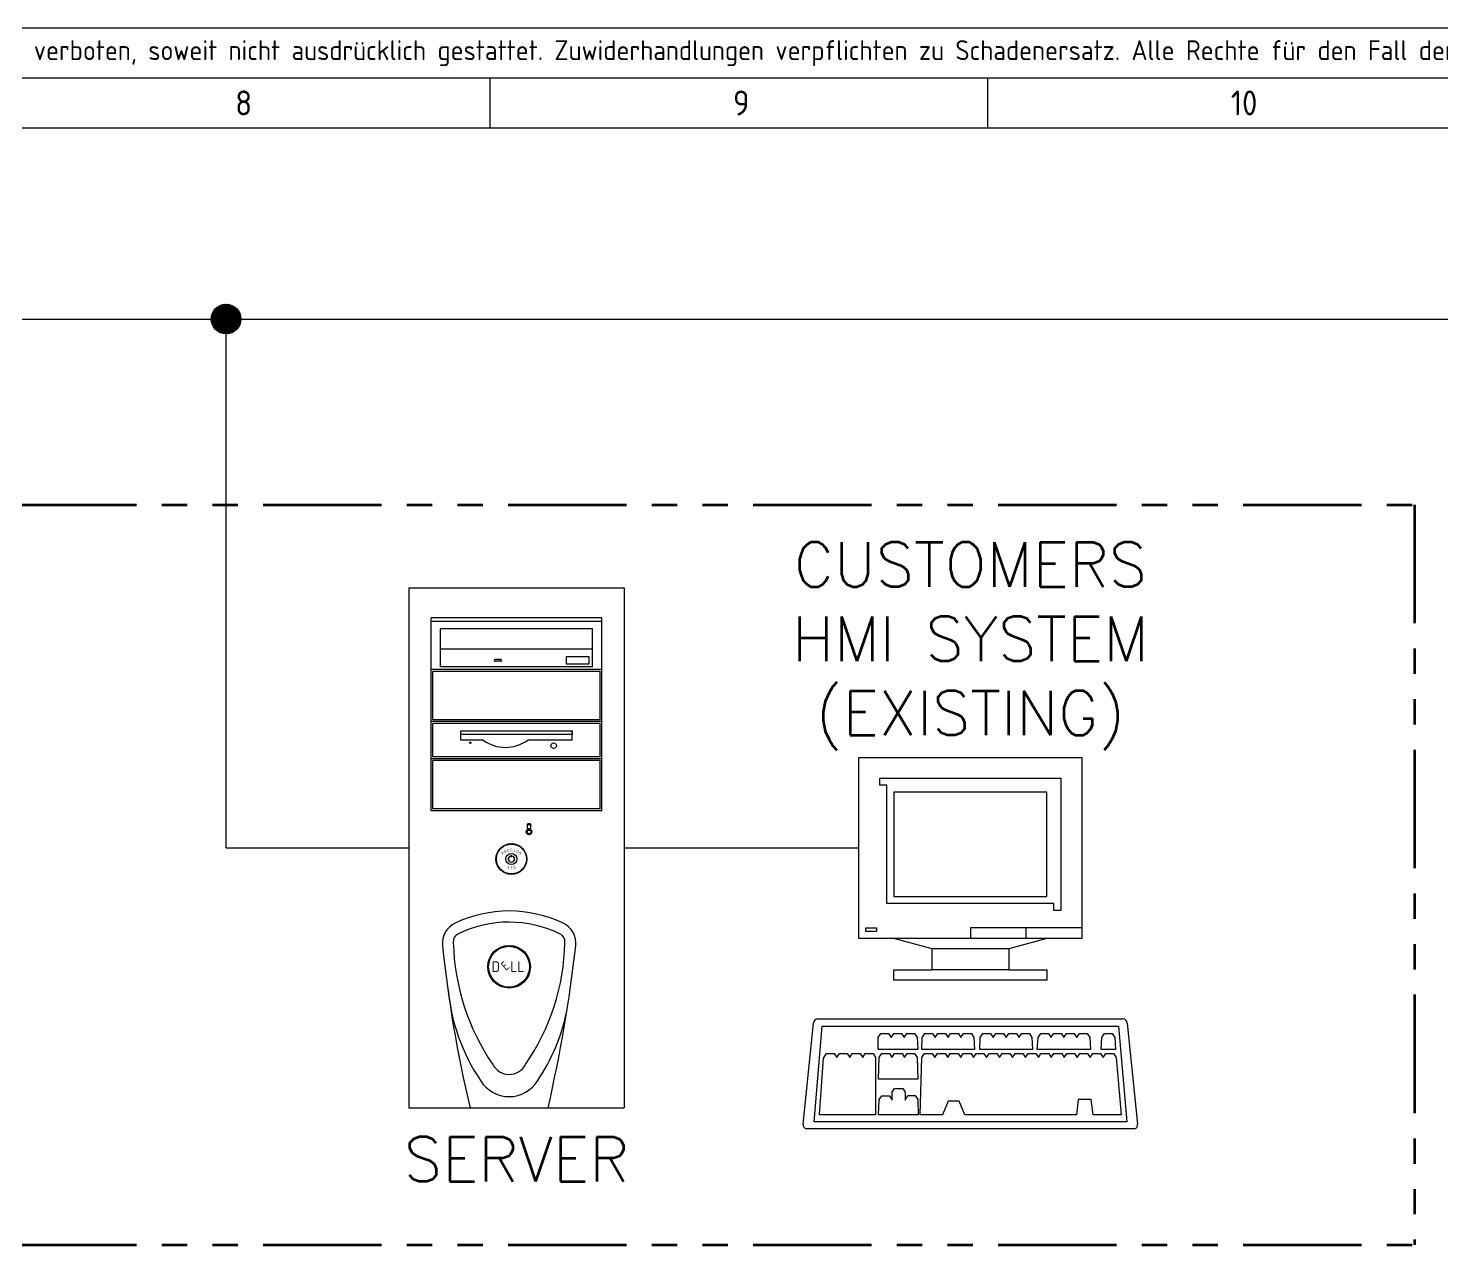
# Model space of a CAD drawing. Extents: x 0 to 34, y 0 to 22.
# Drawn here: x 14.73 to 20.32, y 17.19 to 22 of the extents above; entities that cross this region are included whole.
import ezdxf
from ezdxf.enums import TextEntityAlignment as Align

# ---------------------------------------------------------------- set-up
doc = ezdxf.new("R2010")
doc.units = 0
doc.header["$LTSCALE"] = 0.375
doc.header["$MEASUREMENT"] = 0
doc.linetypes.add('PHANTOM', pattern=[2.5, 1.25, -0.25, 0.25, -0.25, 0.25, -0.25])
doc.layers.get('0').update_dxf_attribs({"color": 4})
for name, color, linetype in [('1', 4, 'Continuous'), ('5', 7, 'Continuous'), ('6', 3, 'Continuous'), ('SMSTitle', 7, 'Continuous'), ('TEXT', 7, 'Continuous')]:
    doc.layers.add(name, color=color, linetype=linetype)
doc.styles.add('ROMANS', font='ROMANS.shx')
doc.styles.get("Standard").update_dxf_attribs({"font": 'isocp.shx'})

# ---------------------------------------------------------------- blocks, each defined once
blk = doc.blocks.new('V-4055-D')
at = {"layer": 'SMSTitle', "color": 7}
for p, q in [((34, 22), (0, 22)), ((16.5551, 21.6063), (16.5551, 21.8012)), ((18.5236, 21.6063), (18.5236, 21.8012)), ((0.3937, 21.6063), (33.6063, 21.6063))]:
    blk.add_line(p, q, dxfattribs=at)
at = {"layer": 'SMSTitle', "color": 4}
blk.add_line((33.8031, 21.8031), (0.1969, 21.8031), dxfattribs=at)
at = {"layer": 'SMSTitle', "color": 7}
blk.add_text('Weitergabe sowie Vervielfältigung dieses Dokuments, Verwertung und Mitteilung seines Inhalts sind verboten, soweit nicht ausdrücklich gestattet. Zuwiderhandlungen verpflichten zu Schadenersatz. Alle Rechte für den Fall der Patent-, Gebrauchsmuster- oder Geschmacksmustereintragung vorbehalten.', height=0.0787402, dxfattribs=at).set_placement((17, 21.9016), align=Align.MIDDLE)
for s, height, p in [('8', 0.0984, (15.5474, 21.6555)), ('9', 0.0984, (17.5159, 21.6555)), ('10', 0.09843, (19.4844, 21.6555))]:
    blk.add_text(s, height=height, dxfattribs=at).set_placement(p)
at = {"layer": 'SMSTitle', "color": 7, "linetype": 'Continuous', "flags": 2}
blk.add_attdef('SMSTITLE-INSERT', (33.6063, 0.1969), '', height=0.1378, dxfattribs=at)

msp = doc.modelspace()

# ---------------------------------------------------------------- hatches: boundary and pattern name
at = {"layer": 'TEXT'}
h = msp.add_hatch(dxfattribs=at)
h.set_pattern_fill('ANSI31', color=4, scale=0.0009398, style=0)
h.set_pattern_definition([(45, (6.406821, 2.2890617), (-0.00210991118, 0.00210991118), [])])
edge = h.paths.add_edge_path()
edge.add_arc((15.5111, 20.8501), 0.0587, 0, 360)

# ---------------------------------------------------------------- linework, layer by layer
msp.add_line((14.3495, 20.8501), (31.7423, 20.8501))
at = {"lineweight": -3}
for p, q in [((15.5111, 18.7584, -0.3749), (15.5111, 20.8501)), ((15.5111, 18.7584, -0.3283), (16.2339, 18.7584, -0.3283))]:
    msp.add_line(p, q, dxfattribs=at)
at = {"layer": '1', "color": 9, "linetype": 'Continuous', "lineweight": -3, "ltscale": 0.75}
for p, q in [((16.2339, 19.7863, -0.3283), (16.2339, 17.7305, -0.3283)), ((16.2339, 19.7863, -0.3283), (17.0856, 19.7863, -0.3283)), ((17.0856, 19.7863, -0.3283), (17.0856, 17.7305, -0.3283)), ((16.9974, 19.6688, -0.3283), (16.322, 19.6688, -0.3283)), ((16.322, 19.4633, -0.3283), (16.322, 19.6688, -0.3283)), ((16.9974, 19.6542, -0.3283), (16.322, 19.6542, -0.3283)), ((16.9607, 19.6248, -0.3283), (16.3587, 19.6248, -0.3283)), ((16.3587, 19.4743, -0.3283), (16.3587, 19.6248, -0.3283)), ((16.9607, 19.4743, -0.3283), (16.9607, 19.6248, -0.3283)), ((16.9974, 19.4633, -0.3283), (16.9974, 19.6688, -0.3283)), ((16.9607, 19.544, -0.3283), (16.3587, 19.544, -0.3283)), ((16.8579, 19.5147, -0.3283), (16.9461, 19.5147, -0.3283)), ((16.8579, 19.4853, -0.3283), (16.8579, 19.5147, -0.3283)), ((16.9461, 19.5147, -0.3283), (16.9461, 19.4853, -0.3283)), ((16.9974, 19.4633, -0.3283), (16.322, 19.4633, -0.3283)), ((16.9974, 19.4633, -0.3283), (16.322, 19.4633, -0.3283)), ((16.322, 19.2577, -0.3283), (16.322, 19.4633, -0.3283)), ((16.9901, 19.4559, -0.3283), (16.3293, 19.4559, -0.3283)), ((16.3293, 19.265, -0.3283), (16.3293, 19.4559, -0.3283)), ((16.9607, 19.4743, -0.3283), (16.3587, 19.4743, -0.3283)), ((16.5973, 19.5036, -0.3283), (16.5753, 19.5036, -0.3283)), ((16.5973, 19.4963, -0.3283), (16.5753, 19.4963, -0.3283)), ((16.9461, 19.4853, -0.3283), (16.8579, 19.4853, -0.3283)), ((16.9901, 19.265, -0.3283), (16.9901, 19.4559, -0.3283)), ((16.9974, 19.2577, -0.3283), (16.9974, 19.4633, -0.3283)), ((16.322, 19.1108, -0.3283), (16.322, 19.2577, -0.3283)), ((16.9974, 19.2577, -0.3283), (16.322, 19.2577, -0.3283)), ((16.9901, 19.265, -0.3283), (16.3293, 19.265, -0.3283)), ((16.9901, 19.2503, -0.3283), (16.3293, 19.2503, -0.3283)), ((16.3293, 19.1182, -0.3283), (16.3293, 19.2503, -0.3283)), ((16.9901, 19.1182, -0.3283), (16.9901, 19.2503, -0.3283)), ((16.9974, 19.1108, -0.3283), (16.9974, 19.2577, -0.3283)), ((16.5275, 19.1848, -0.3283), (16.4393, 19.1848, -0.3283)), ((16.4394, 19.221, -0.3283), (16.88, 19.221, -0.3283)), ((16.4394, 19.1848, -0.3283), (16.4394, 19.221, -0.3283)), ((16.4394, 19.1848, -0.3283), (16.4394, 19.221, -0.3283)), ((16.4394, 19.2073, -0.3283), (16.4394, 19.221, -0.3283)), ((16.88, 19.2073, -0.3283), (16.4394, 19.2073, -0.3283)), ((16.88, 19.1848, -0.3283), (16.7038, 19.1848, -0.3283)), ((16.88, 19.1848, -0.3283), (16.88, 19.221, -0.3283)), ((16.88, 19.221, -0.3283), (16.88, 19.2073, -0.3283)), ((16.9901, 19.1182, -0.3283), (16.3293, 19.1182, -0.3283)), ((16.9974, 19.1108, -0.3283), (16.322, 19.1108, -0.3283)), ((16.322, 18.9053, -0.3283), (16.322, 19.1108, -0.3283)), ((16.9974, 19.1108, -0.3283), (16.322, 19.1108, -0.3283)), ((16.9901, 19.1035, -0.3283), (16.3293, 19.1035, -0.3283)), ((16.3293, 18.9126, -0.3283), (16.3293, 19.1035, -0.3283)), ((16.9901, 18.9126, -0.3283), (16.9901, 19.1035, -0.3283)), ((16.9974, 18.9053, -0.3283), (16.9974, 19.1108, -0.3283)), ((16.9974, 18.9053, -0.3283), (16.322, 18.9053, -0.3283)), ((16.9901, 18.9126, -0.3283), (16.3293, 18.9126, -0.3283)), ((16.7019, 18.8517, -0.3283), (16.7019, 18.8366, -0.3283)), ((16.7166, 18.8366, -0.3283), (16.7166, 18.8517, -0.3283)), ((16.6395, 18.7223, -0.3283), (16.6395, 18.73, -0.3283)), ((16.2339, 17.7305, -0.3283), (17.0856, 17.7305, -0.3283))]:
    msp.add_line(p, q, dxfattribs=at)
for centre, radius in [((16.477, 19.174, -0.3283), 0.00294), ((16.8065, 19.1627, -0.3283), 0.011), ((16.7093, 18.8214, -0.3283), 0.011), ((16.7093, 18.8214, -0.3283), 0.00734), ((16.6395, 18.7144, -0.3283), 0.061), ((16.6395, 18.7144, -0.3283), 0.0591), ((16.6395, 18.7144, -0.3283), 0.022), ((16.6303, 18.2885, -0.3283), 0.0844), ((16.6303, 18.2885, -0.3283), 0.0808)]:
    msp.add_circle(centre, radius, dxfattribs=at)
for centre, radius, start, end in [((16.5753, 19.5, -0.3283), 0.00367, 90, 270), ((16.5973, 19.5, -0.3283), 0.00367, 270, 90), ((16.6157, 19.3043, -0.3283), 0.1485, 233.6058, 306.3942), ((16.7093, 18.8359, -0.3283), 0.0174, 65.0591, 114.9409), ((16.7093, 18.8675, -0.3283), 0.0174, 245.0591, 294.9409), ((16.7093, 18.8524, -0.3283), 0.0174, 245.0591, 294.9409), ((16.6395, 18.7144, -0.3283), 0.0124, 109.4712, 70.5288), ((16.6303, 18.0086, -0.3283), 0.5002, 64.7101, 115.2815), ((16.4544, 18.3812, -0.3283), 0.0881, 115.2815, 185.9442), ((16.6303, 18.0086, -0.3283), 0.4561, 63.6393, 116.3414), ((16.8064, 18.3812, -0.3283), 0.0881, 353.4953, 64.7101), ((16.4426, 18.3878, -0.3283), 0.033, 116.3414, 185.8541), ((16.8182, 18.3877, -0.3283), 0.033, 353.5728, 63.6393), ((21.3351, 18.8894, -0.3283), 4.9952, 185.9442, 193.4146), ((17.3109, 18.4087, -0.3283), 0.9015, 181.5426, 214.2429), ((15.97, 18.4021, -0.3283), 0.8812, 325.3505, 358.8199), ((11.0824, 19.0338, -0.3283), 5.8492, 347.12525, 353.49527), ((17.1553, 18.2681, -0.3283), 0.7692, 185.2986, 213.9337), ((16.1055, 18.2681, -0.3283), 0.7692, 326.0663, 347.964), ((16.6304, 17.9361, -0.3283), 0.0734, 208.214, 331.5428), ((16.6304, 17.9067, -0.3283), 0.1322, 210.9777, 329.0223)]:
    msp.add_arc(centre, radius, start, end, dxfattribs=at)
at = {"layer": '5', "lineweight": -3}
for p, q in [((18.0139, 18.4005, -0.3283), (18.0139, 19.1163, -0.3283)), ((18.0139, 19.1163, -0.3283), (18.8949, 19.1163, -0.3283)), ((18.8949, 19.1163, -0.3283), (18.8949, 18.4005, -0.3283)), ((18.0965, 19.0062, -0.3283), (18.0965, 19.0337, -0.3283)), ((18.0965, 19.0337, -0.3283), (18.8123, 19.0337, -0.3283)), ((18.124, 19.0062, -0.3283), (18.0965, 19.0062, -0.3283)), ((18.124, 18.5381, -0.3283), (18.124, 19.0062, -0.3283)), ((18.8123, 19.0337, -0.3283), (18.8123, 19.011, -0.3283)), ((18.8123, 19.011, -0.3283), (18.8123, 18.5106, -0.3283)), ((18.7573, 18.9787, -0.3283), (18.1515, 18.9787, -0.3283)), ((18.1515, 18.9787, -0.3283), (18.1515, 18.5657, -0.3283)), ((18.7573, 18.5657, -0.3283), (18.7573, 18.9787, -0.3283)), ((18.1515, 18.5657, -0.3283), (18.7573, 18.5657, -0.3283)), ((18.7848, 18.5381, -0.3283), (18.124, 18.5381, -0.3283)), ((18.7848, 18.5106, -0.3283), (18.7848, 18.5381, -0.3283)), ((18.8123, 18.5106, -0.3283), (18.7848, 18.5106, -0.3283)), ((18.1515, 18.4005, -0.3283), (18.0139, 18.4005, -0.3283)), ((18.0414, 18.428, -0.3283), (18.0414, 18.4418, -0.3283)), ((18.0414, 18.4418, -0.3283), (18.0827, 18.4418, -0.3283)), ((18.0827, 18.428, -0.3283), (18.0414, 18.428, -0.3283)), ((18.0827, 18.4418, -0.3283), (18.0827, 18.428, -0.3283)), ((18.303, 18.3592, -0.3283), (18.1515, 18.4005, -0.3283)), ((18.7573, 18.4005, -0.3283), (18.1515, 18.4005, -0.3283)), ((18.8949, 18.4418, -0.3283), (18.4544, 18.4418, -0.3283)), ((18.4544, 18.4418, -0.3283), (18.4544, 18.4005, -0.3283)), ((18.7573, 18.4005, -0.3283), (18.6058, 18.3592, -0.3283)), ((18.6747, 18.4005, -0.3283), (18.6747, 18.4418, -0.3283)), ((18.8949, 18.4005, -0.3283), (18.7573, 18.4005, -0.3283)), ((18.6058, 18.3592, -0.3283), (18.303, 18.3592, -0.3283)), ((18.303, 18.2766, -0.3283), (18.303, 18.3592, -0.3283)), ((18.6058, 18.3592, -0.3283), (18.6058, 18.2766, -0.3283)), ((18.1515, 18.2353, -0.3283), (18.1515, 18.2766, -0.3283)), ((18.1515, 18.2766, -0.3283), (18.303, 18.2766, -0.3283)), ((18.7573, 18.2353, -0.3283), (18.1515, 18.2353, -0.3283)), ((18.6058, 18.2766, -0.3283), (18.303, 18.2766, -0.3283)), ((18.6058, 18.2766, -0.3283), (18.7573, 18.2766, -0.3283)), ((18.7573, 18.2766, -0.3283), (18.7573, 18.2353, -0.3283)), ((17.7938, 17.6652, -0.3283), (17.8344, 18.0654, -0.3283)), ((17.8362, 17.6751, -0.3283), (17.8689, 18.0537, -0.3283)), ((17.8503, 18.0827, -0.3283), (19.0585, 18.0827, -0.3283)), ((17.8689, 18.0537, -0.3283), (19.0398, 18.0537, -0.3283)), ((19.0398, 18.0537, -0.3283), (19.0726, 17.6751, -0.3283)), ((19.0744, 18.0654, -0.3283), (19.115, 17.6652, -0.3283)), ((18.0891, 17.9613, -0.3283), (18.09, 18.0089, -0.3283)), ((18.09, 18.0089, -0.3283), (18.1003, 18.0247, -0.3283)), ((18.1003, 18.0247, -0.3283), (18.131, 18.0247, -0.3283)), ((18.131, 18.0247, -0.3283), (18.1412, 18.0089, -0.3283)), ((18.1412, 18.0089, -0.3283), (18.1515, 18.0247, -0.3283)), ((18.1515, 18.0247, -0.3283), (18.1822, 18.0247, -0.3283)), ((18.1822, 18.0247, -0.3283), (18.1924, 18.0089, -0.3283)), ((18.1924, 18.0089, -0.3283), (18.2027, 18.0247, -0.3283)), ((18.2027, 18.0247, -0.3283), (18.2334, 18.0247, -0.3283)), ((18.2334, 18.0247, -0.3283), (18.2436, 18.0089, -0.3283)), ((18.2436, 18.0089, -0.3283), (18.246, 17.9613, -0.3283)), ((18.2624, 17.9613, -0.3283), (18.2636, 18.0089, -0.3283)), ((18.2636, 18.0089, -0.3283), (18.2739, 18.0247, -0.3283)), ((18.2739, 18.0247, -0.3283), (18.3046, 18.0247, -0.3283)), ((18.3046, 18.0247, -0.3283), (18.3148, 18.0089, -0.3283)), ((18.3148, 18.0089, -0.3283), (18.3251, 18.0247, -0.3283)), ((18.3251, 18.0247, -0.3283), (18.3558, 18.0247, -0.3283)), ((18.3558, 18.0247, -0.3283), (18.366, 18.0089, -0.3283)), ((18.366, 18.0089, -0.3283), (18.3763, 18.0247, -0.3283)), ((18.3763, 18.0247, -0.3283), (18.407, 18.0247, -0.3283)), ((18.407, 18.0247, -0.3283), (18.4172, 18.0089, -0.3283)), ((18.4172, 18.0089, -0.3283), (18.4275, 18.0247, -0.3283)), ((18.4275, 18.0247, -0.3283), (18.4582, 18.0247, -0.3283)), ((18.4582, 18.0247, -0.3283), (18.4684, 18.0089, -0.3283)), ((18.4684, 18.0089, -0.3283), (18.4708, 17.9613, -0.3283)), ((18.4919, 17.9613, -0.3283), (18.4931, 18.0089, -0.3283)), ((18.4931, 18.0089, -0.3283), (18.5034, 18.0247, -0.3283)), ((18.5034, 18.0247, -0.3283), (18.5341, 18.0247, -0.3283)), ((18.5341, 18.0247, -0.3283), (18.5443, 18.0089, -0.3283)), ((18.5443, 18.0089, -0.3283), (18.5546, 18.0247, -0.3283)), ((18.5546, 18.0247, -0.3283), (18.5853, 18.0247, -0.3283)), ((18.5853, 18.0247, -0.3283), (18.5955, 18.0089, -0.3283)), ((18.5955, 18.0089, -0.3283), (18.6058, 18.0247, -0.3283)), ((18.6058, 18.0247, -0.3283), (18.6365, 18.0247, -0.3283)), ((18.6365, 18.0247, -0.3283), (18.6467, 18.0089, -0.3283)), ((18.6467, 18.0089, -0.3283), (18.657, 18.0247, -0.3283)), ((18.657, 18.0247, -0.3283), (18.6877, 18.0247, -0.3283)), ((18.6877, 18.0247, -0.3283), (18.6979, 18.0089, -0.3283)), ((18.6979, 18.0089, -0.3283), (18.7003, 17.9613, -0.3283)), ((18.719, 17.9613, -0.3283), (18.722, 18.0089, -0.3283)), ((18.722, 18.0089, -0.3283), (18.7323, 18.0247, -0.3283)), ((18.7323, 18.0247, -0.3283), (18.763, 18.0247, -0.3283)), ((18.763, 18.0247, -0.3283), (18.7732, 18.0089, -0.3283)), ((18.7732, 18.0089, -0.3283), (18.7835, 18.0247, -0.3283)), ((18.7835, 18.0247, -0.3283), (18.8142, 18.0247, -0.3283)), ((18.8142, 18.0247, -0.3283), (18.8244, 18.0089, -0.3283)), ((18.8244, 18.0089, -0.3283), (18.8347, 18.0247, -0.3283)), ((18.8347, 18.0247, -0.3283), (18.8654, 18.0247, -0.3283)), ((18.8654, 18.0247, -0.3283), (18.8756, 18.0089, -0.3283)), ((18.8756, 18.0089, -0.3283), (18.8859, 18.0247, -0.3283)), ((18.8859, 18.0247, -0.3283), (18.9166, 18.0247, -0.3283)), ((18.9166, 18.0247, -0.3283), (18.9268, 18.0089, -0.3283)), ((18.9268, 18.0089, -0.3283), (18.9298, 17.9613, -0.3283)), ((18.9719, 17.9613, -0.3283), (18.9743, 18.0093, -0.3283)), ((18.9743, 18.0093, -0.3283), (18.9746, 18.0089, -0.3283)), ((18.9746, 18.0089, -0.3283), (18.9848, 18.0247, -0.3283)), ((18.9848, 18.0247, -0.3283), (19.0155, 18.0247, -0.3283)), ((19.0155, 18.0247, -0.3283), (19.0258, 18.0089, -0.3283)), ((19.0258, 18.0089, -0.3283), (19.0281, 17.9613, -0.3283)), ((17.8736, 17.9269, -0.3283), (17.8851, 17.945, -0.3283)), ((17.8851, 17.945, -0.3283), (17.9158, 17.945, -0.3283)), ((17.9158, 17.945, -0.3283), (17.9261, 17.9292, -0.3283)), ((17.9261, 17.9292, -0.3283), (17.9363, 17.945, -0.3283)), ((17.9363, 17.945, -0.3283), (17.9671, 17.945, -0.3283)), ((17.9671, 17.945, -0.3283), (17.9773, 17.9292, -0.3283)), ((17.9773, 17.9292, -0.3283), (17.9875, 17.945, -0.3283)), ((17.9875, 17.945, -0.3283), (18.0183, 17.945, -0.3283)), ((18.0183, 17.945, -0.3283), (18.0285, 17.9292, -0.3283)), ((18.0285, 17.9292, -0.3283), (18.0387, 17.945, -0.3283)), ((18.0387, 17.945, -0.3283), (18.0695, 17.945, -0.3283)), ((18.0695, 17.945, -0.3283), (18.0797, 17.9292, -0.3283)), ((18.1412, 17.9613, -0.3283), (18.0891, 17.9613, -0.3283)), ((18.0938, 17.9305, -0.3283), (18.1046, 17.945, -0.3283)), ((18.1046, 17.945, -0.3283), (18.1344, 17.945, -0.3283)), ((18.1344, 17.945, -0.3283), (18.1444, 17.9292, -0.3283)), ((18.1924, 17.9613, -0.3283), (18.1412, 17.9613, -0.3283)), ((18.1444, 17.9292, -0.3283), (18.1543, 17.945, -0.3283)), ((18.1543, 17.945, -0.3283), (18.1841, 17.945, -0.3283)), ((18.1841, 17.945, -0.3283), (18.1941, 17.9292, -0.3283)), ((18.246, 17.9613, -0.3283), (18.1924, 17.9613, -0.3283)), ((18.1941, 17.9292, -0.3283), (18.204, 17.945, -0.3283)), ((18.204, 17.945, -0.3283), (18.2338, 17.945, -0.3283)), ((18.2338, 17.945, -0.3283), (18.2438, 17.9292, -0.3283)), ((18.3148, 17.9613, -0.3283), (18.2624, 17.9613, -0.3283)), ((18.2624, 17.9292, -0.3283), (18.2726, 17.945, -0.3283)), ((18.2726, 17.945, -0.3283), (18.3033, 17.945, -0.3283)), ((18.3033, 17.945, -0.3283), (18.3136, 17.9292, -0.3283)), ((18.3136, 17.9292, -0.3283), (18.3238, 17.945, -0.3283)), ((18.366, 17.9613, -0.3283), (18.3148, 17.9613, -0.3283)), ((18.3238, 17.945, -0.3283), (18.3545, 17.945, -0.3283)), ((18.3545, 17.945, -0.3283), (18.3648, 17.9292, -0.3283)), ((18.3648, 17.9292, -0.3283), (18.375, 17.945, -0.3283)), ((18.4172, 17.9613, -0.3283), (18.366, 17.9613, -0.3283)), ((18.375, 17.945, -0.3283), (18.4057, 17.945, -0.3283)), ((18.4057, 17.945, -0.3283), (18.416, 17.9292, -0.3283)), ((18.416, 17.9292, -0.3283), (18.4262, 17.945, -0.3283)), ((18.4708, 17.9613, -0.3283), (18.4172, 17.9613, -0.3283)), ((18.4262, 17.945, -0.3283), (18.457, 17.945, -0.3283)), ((18.457, 17.945, -0.3283), (18.4672, 17.9292, -0.3283)), ((18.4672, 17.9292, -0.3283), (18.4774, 17.945, -0.3283)), ((18.4774, 17.945, -0.3283), (18.5082, 17.945, -0.3283)), ((18.5443, 17.9613, -0.3283), (18.4919, 17.9613, -0.3283)), ((18.5082, 17.945, -0.3283), (18.5184, 17.9292, -0.3283)), ((18.5184, 17.9292, -0.3283), (18.5286, 17.945, -0.3283)), ((18.5286, 17.945, -0.3283), (18.5594, 17.945, -0.3283)), ((18.5955, 17.9613, -0.3283), (18.5443, 17.9613, -0.3283)), ((18.5594, 17.945, -0.3283), (18.5696, 17.9292, -0.3283)), ((18.5696, 17.9292, -0.3283), (18.5798, 17.945, -0.3283)), ((18.5798, 17.945, -0.3283), (18.6106, 17.945, -0.3283)), ((18.6467, 17.9613, -0.3283), (18.5955, 17.9613, -0.3283)), ((18.6106, 17.945, -0.3283), (18.6208, 17.9292, -0.3283)), ((18.6208, 17.9292, -0.3283), (18.6311, 17.945, -0.3283)), ((18.6311, 17.945, -0.3283), (18.6618, 17.945, -0.3283)), ((18.7003, 17.9613, -0.3283), (18.6467, 17.9613, -0.3283)), ((18.6618, 17.945, -0.3283), (18.672, 17.9292, -0.3283)), ((18.672, 17.9292, -0.3283), (18.6823, 17.945, -0.3283)), ((18.6823, 17.945, -0.3283), (18.713, 17.945, -0.3283)), ((18.713, 17.945, -0.3283), (18.7232, 17.9292, -0.3283)), ((18.7732, 17.9613, -0.3283), (18.719, 17.9613, -0.3283)), ((18.7232, 17.9292, -0.3283), (18.7335, 17.945, -0.3283)), ((18.7335, 17.945, -0.3283), (18.7642, 17.945, -0.3283)), ((18.7642, 17.945, -0.3283), (18.7744, 17.9292, -0.3283)), ((18.8244, 17.9613, -0.3283), (18.7732, 17.9613, -0.3283)), ((18.7744, 17.9292, -0.3283), (18.7847, 17.945, -0.3283)), ((18.7847, 17.945, -0.3283), (18.8154, 17.945, -0.3283)), ((18.8154, 17.945, -0.3283), (18.8256, 17.9292, -0.3283)), ((18.8756, 17.9613, -0.3283), (18.8244, 17.9613, -0.3283)), ((18.8256, 17.9292, -0.3283), (18.8359, 17.945, -0.3283)), ((18.8359, 17.945, -0.3283), (18.8666, 17.945, -0.3283)), ((18.8666, 17.945, -0.3283), (18.8768, 17.9292, -0.3283)), ((18.9298, 17.9613, -0.3283), (18.8756, 17.9613, -0.3283)), ((18.8768, 17.9292, -0.3283), (18.8871, 17.945, -0.3283)), ((18.8871, 17.945, -0.3283), (18.9178, 17.945, -0.3283)), ((18.9178, 17.945, -0.3283), (18.9281, 17.9292, -0.3283)), ((18.9281, 17.9292, -0.3283), (18.9383, 17.945, -0.3283)), ((18.9383, 17.945, -0.3283), (18.969, 17.945, -0.3283)), ((18.969, 17.945, -0.3283), (18.9793, 17.9292, -0.3283)), ((18.9746, 17.9613, -0.3283), (18.9719, 17.9613, -0.3283)), ((19.0281, 17.9613, -0.3283), (18.9746, 17.9613, -0.3283)), ((18.9793, 17.9292, -0.3283), (18.9895, 17.945, -0.3283)), ((18.9895, 17.945, -0.3283), (19.0202, 17.945, -0.3283)), ((19.0202, 17.945, -0.3283), (19.0305, 17.9292, -0.3283)), ((17.8582, 17.7023, -0.3283), (17.8736, 17.9269, -0.3283)), ((18.0797, 17.9292, -0.3283), (18.079, 17.7023, -0.3283)), ((18.0914, 17.8436, -0.3283), (18.0938, 17.9305, -0.3283)), ((18.2438, 17.9292, -0.3283), (18.246, 17.8436, -0.3283)), ((18.2557, 17.7023, -0.3283), (18.2624, 17.9292, -0.3283)), ((19.0305, 17.9292, -0.3283), (19.0505, 17.7023, -0.3283)), ((18.1441, 17.8436, -0.3283), (18.0914, 17.8436, -0.3283)), ((18.1938, 17.8436, -0.3283), (18.1441, 17.8436, -0.3283)), ((18.246, 17.8436, -0.3283), (18.1938, 17.8436, -0.3283)), ((18.0938, 17.7638, -0.3283), (18.1046, 17.7783, -0.3283)), ((18.1046, 17.7783, -0.3283), (18.1344, 17.7783, -0.3283)), ((18.1344, 17.7783, -0.3283), (18.1453, 17.7602, -0.3283)), ((18.1453, 17.7928, -0.3283), (18.1546, 17.8073, -0.3283)), ((18.1453, 17.7602, -0.3283), (18.1453, 17.7928, -0.3283)), ((18.1546, 17.8073, -0.3283), (18.1874, 17.8073, -0.3283)), ((18.1874, 17.8073, -0.3283), (18.1968, 17.7928, -0.3283)), ((18.1968, 17.7928, -0.3283), (18.1968, 17.7602, -0.3283)), ((18.1968, 17.7602, -0.3283), (18.2067, 17.7797, -0.3283)), ((18.2067, 17.7797, -0.3283), (18.2366, 17.7797, -0.3283)), ((18.2366, 17.7797, -0.3283), (18.2465, 17.7638, -0.3283)), ((18.0905, 17.7023, -0.3283), (18.0938, 17.7638, -0.3283)), ((18.2465, 17.7638, -0.3283), (18.2474, 17.7023, -0.3283)), ((18.3661, 17.7566, -0.3283), (18.344, 17.7023, -0.3283)), ((18.4102, 17.7566, -0.3283), (18.3661, 17.7566, -0.3283)), ((18.4323, 17.7023, -0.3283), (18.4102, 17.7566, -0.3283)), ((18.8806, 17.7638, -0.3283), (18.8739, 17.7023, -0.3283)), ((18.9321, 17.7638, -0.3283), (18.8806, 17.7638, -0.3283)), ((18.9401, 17.7023, -0.3283), (18.9321, 17.7638, -0.3283)), ((19.0726, 17.6751, -0.3283), (17.8362, 17.6751, -0.3283)), ((18.079, 17.7023, -0.3283), (17.8582, 17.7023, -0.3283)), ((18.1431, 17.7023, -0.3283), (18.0905, 17.7023, -0.3283)), ((18.1928, 17.7023, -0.3283), (18.1431, 17.7023, -0.3283)), ((18.2474, 17.7023, -0.3283), (18.1928, 17.7023, -0.3283)), ((18.344, 17.7023, -0.3283), (18.2557, 17.7023, -0.3283)), ((18.8739, 17.7023, -0.3283), (18.4323, 17.7023, -0.3283)), ((19.0505, 17.7023, -0.3283), (18.9401, 17.7023, -0.3283)), ((19.1027, 17.6479, -0.3283), (17.8061, 17.6479, -0.3283))]:
    msp.add_line(p, q, dxfattribs=at)
for centre, radius, start, end in [((17.8521, 18.0651, -0.3283), 0.0177, 95.9345, 178.8094), ((19.0567, 18.0651, -0.3283), 0.0177, 1.1906, 84.0655), ((17.8076, 17.662, -0.3283), 0.0142, 167.09, 264.2147), ((19.1012, 17.662, -0.3283), 0.0142, 275.7853, 12.91)]:
    msp.add_arc(centre, radius, start, end, dxfattribs=at)
at = {"layer": 'TEXT', "color": 6, "linetype": 'PHANTOM', "lineweight": 70}
for p, q in [((14.6888, 20.1154), (20.2101, 20.1154)), ((20.2101, 20.1154), (20.2101, 17.1889)), ((14.6888, 17.1889), (20.2101, 17.1889))]:
    msp.add_line(p, q, dxfattribs=at)
at = {"layer": 'TEXT', "lineweight": -3}
msp.add_line((17.0856, 18.7584, -0.3283), (18.0139, 18.7584, -0.3283), dxfattribs=at)
at = {"layer": 'TEXT', "color": 4}
msp.add_circle((15.5111, 20.8501), 0.0587, dxfattribs=at)

# ---------------------------------------------------------------- block references
msp.add_blockref('V-4055-D', (0, 0))

# ---------------------------------------------------------------- texts
at = {"layer": '6', "color": 9, "linetype": 'Continuous', "lineweight": -3, "ltscale": 0.75}
for s, rotation, p in [('P', 38.8583, (16.6089, 18.7333, -0.3283)), ('R', 25.7448, (16.6182, 18.7392, -0.3283)), ('E', 12.6312, (16.6286, 18.7428, -0.3283)), ('S', 359.5177, (16.6396, 18.744, -0.3283)), ('I', 346.4042, (16.6505, 18.7426, -0.3283)), ('O', 333.2906, (16.6608, 18.7388, -0.3283)), ('N', 320.1771, (16.6701, 18.7328, -0.3283)), ('3', 347.3688, (16.6262, 18.6752, -0.3283)), ('7', 0.4823, (16.6397, 18.6738, -0.3283)), ('0', 13.5958, (16.6531, 18.6754, -0.3283))]:
    msp.add_text(s, height=0.011, rotation=rotation, dxfattribs=at).set_placement(p, align=Align.CENTER)
msp.add_text('D', height=0.0426, dxfattribs=at).set_placement((16.5776, 18.2889, -0.3283), align=Align.MIDDLE)
msp.add_text('E', height=0.0355, rotation=41.3539, dxfattribs=at).set_placement((16.6147, 18.2921, -0.3283), align=Align.MIDDLE)
msp.add_text('LL', height=0.04259, dxfattribs=at).set_placement((16.6351, 18.2676, -0.3283))
at = {"layer": 'TEXT', "style": 'ROMANS'}
for s, p in [('CUSTOMERS', (18.4544, 19.7911)), ('HMI SYSTEM', (18.4544, 19.4973)), ('(EXISTING)', (18.4544, 19.2036)), ('SERVER', (16.6597, 17.439))]:
    msp.add_text(s, height=0.17621, dxfattribs=at).set_placement(p, align=Align.CENTER)

doc.saveas('drawing.dxf')
